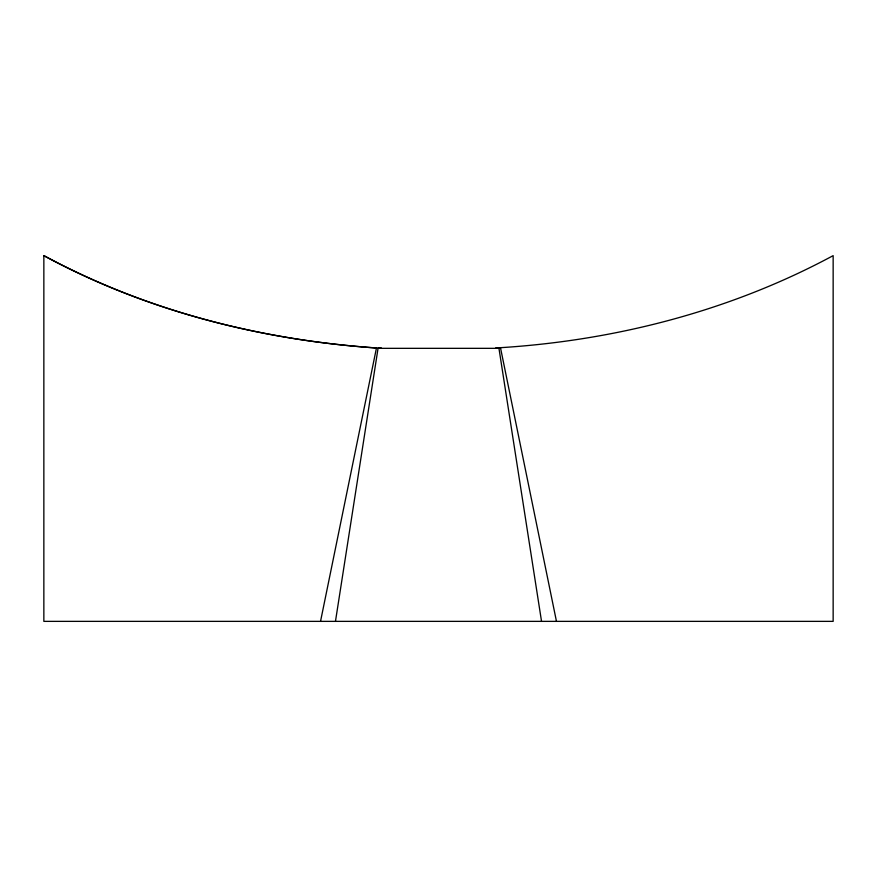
<?xml version="1.0" encoding="UTF-8"?>
<svg xmlns="http://www.w3.org/2000/svg" width="877" height="877" viewBox="0 0 877 877"><rect width="100%" height="100%" fill="white"/><g stroke="black" fill="none" stroke-linecap="round" stroke-linejoin="round"><path stroke-width="1.32" d="M335.463 621.365L378.053 348.333L498.947 348.333L541.537 621.365M320.533 621.365L376.463 347.983L381.385 347.983M495.615 347.983C612.793 341.241 729.543 311.456 833.15 255.635L833.15 621.365L43.85 621.365L43.85 255.635C145.999 310.886 260.973 339.991 376.463 347.983C260.984 339.98 145.988 310.897 43.85 255.635M500.537 347.983L556.467 621.365"/></g></svg>
